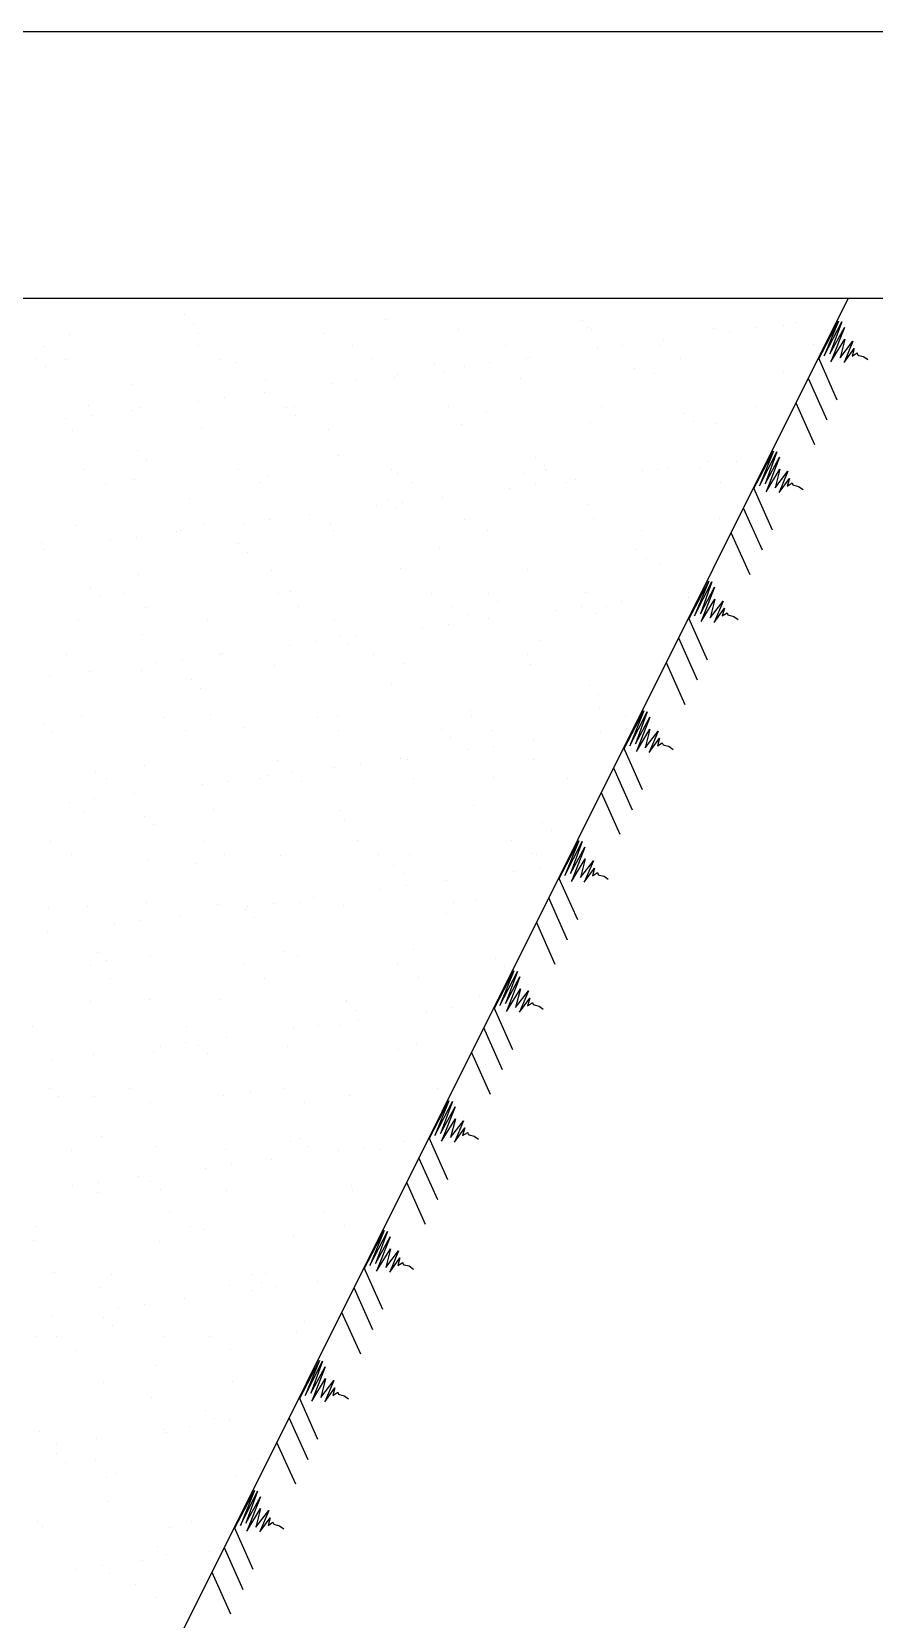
# Model space of a CAD drawing. Header units: metres. Extents: x 0 to 297, y 0 to 210.
# Drawn here: x 212.6 to 246.7, y 145.8 to 210 of the extents above; entities that cross this region are included whole.
import ezdxf

# ---------------------------------------------------------------- set-up
doc = ezdxf.new("R2010")
doc.units = ezdxf.units.M
doc.layers.add(' ', color=7, linetype='Continuous')

msp = doc.modelspace()

# ---------------------------------------------------------------- linework, layer by layer
at = {"layer": ' '}
for p, q in [((155.66, 199.22), (245.66, 199.22)), ((245.66, 199.22), (165.66, 39.22)), ((245.66, 199.22), (267.44, 199.22)), ((218.79, 198.55), (218.79, 198.55)), ((219.16, 198.21), (219.16, 198.21)), ((226.91, 198.37), (226.91, 198.37)), ((229.86, 197.96), (229.86, 197.96)), ((234.91, 198.3), (234.91, 198.3)), ((235.1, 198.03), (235.1, 198.03)), ((235.28, 197.97), (235.28, 197.97)), ((240.21, 198.01), (240.21, 198.01)), ((240.87, 197.88), (240.87, 197.88)), ((241.91, 198.02), (241.91, 198.02)), ((243.03, 198.13), (243.03, 198.13)), ((243.54, 198.24), (243.54, 198.24)), ((213.11, 197.28), (213.11, 197.28)), ((214.11, 197.73), (214.11, 197.73)), ((219.34, 197.79), (219.34, 197.79)), ((219.34, 197.29), (219.34, 197.29)), ((224.46, 197.77), (224.46, 197.77)), ((225.57, 197.3), (225.57, 197.3)), ((231.79, 197.31), (231.79, 197.31)), ((236.53, 197.31), (236.53, 197.31)), ((238.02, 197.32), (238.02, 197.32)), ((238.16, 197.53), (238.16, 197.53)), ((244.25, 197.33), (244.25, 197.33)), ((212.78, 196.79), (212.78, 196.79)), ((213.95, 196.74), (213.95, 196.74)), ((220.18, 196.75), (220.18, 196.75)), ((220.9, 196.62), (220.9, 196.62)), ((226.41, 196.76), (226.41, 196.76)), ((231.15, 196.6), (231.15, 196.6)), ((232.64, 196.77), (232.64, 196.77)), ((232.77, 196.82), (232.77, 196.82)), ((235.49, 197.18), (235.49, 197.18)), ((238.87, 196.79), (238.87, 196.79)), ((213.15, 196.46), (213.15, 196.46)), ((227.28, 195.99), (227.28, 195.99)), ((227.39, 196.11), (227.39, 196.11)), ((228.9, 196.55), (228.9, 196.55)), ((229.27, 196.21), (229.27, 196.21)), ((230.11, 196.47), (230.11, 196.47)), ((232.4, 195.96), (232.4, 195.96)), ((237.02, 196.37), (237.02, 196.37)), ((237.8, 196.16), (237.8, 196.16)), ((243.04, 196.22), (243.04, 196.22)), ((216.65, 195.72), (216.65, 195.72)), ((222.01, 195.4), (222.01, 195.4)), ((222.05, 195.92), (222.05, 195.92)), ((224.72, 195.76), (224.72, 195.76)), ((225.76, 195.9), (225.76, 195.9)), ((214.89, 194.86), (214.89, 194.86)), ((216.62, 194.69), (216.62, 194.69)), ((216.99, 194.81), (216.99, 194.81)), ((219.34, 195.05), (219.34, 195.05)), ((220.38, 195.19), (220.38, 195.19)), ((222.89, 194.79), (222.89, 194.79)), ((223.22, 194.82), (223.22, 194.82)), ((229.45, 194.83), (229.45, 194.83)), ((235.67, 194.84), (235.67, 194.84)), ((241.9, 194.85), (241.9, 194.85)), ((213.96, 194.34), (213.96, 194.34)), ((215, 194.48), (215, 194.48)), ((223.26, 194.46), (223.26, 194.46)), ((229.99, 194.11), (229.99, 194.11)), ((231.01, 194.62), (231.01, 194.62)), ((235.22, 194.18), (235.22, 194.18)), ((239.01, 194.55), (239.01, 194.55)), ((239.38, 194.21), (239.38, 194.21)), ((240.34, 194.15), (240.34, 194.15)), ((214.23, 193.87), (214.23, 193.87)), ((219.47, 193.94), (219.47, 193.94)), ((224.59, 193.92), (224.59, 193.92)), ((216.88, 193.04), (216.88, 193.04)), ((225, 192.86), (225, 192.86)), ((233, 192.79), (233, 192.79)), ((214.73, 192.27), (214.73, 192.27)), ((217.24, 192.7), (217.24, 192.7)), ((220.95, 192.28), (220.95, 192.28)), ((227.18, 192.29), (227.18, 192.29)), ((227.41, 192.13), (227.41, 192.13)), ((232.52, 192.11), (232.52, 192.11)), ((233.37, 192.46), (233.37, 192.46)), ((233.41, 192.3), (233.41, 192.3)), ((237.33, 192.24), (237.33, 192.24)), ((237.93, 192.3), (237.93, 192.3)), ((238.38, 192.38), (238.38, 192.38)), ((239.64, 192.31), (239.64, 192.31)), ((240, 192.59), (240, 192.59)), ((241.12, 192.62), (241.12, 192.62)), ((215.57, 191.73), (215.57, 191.73)), ((216.77, 191.87), (216.77, 191.87)), ((221.8, 191.74), (221.8, 191.74)), ((222.17, 192.06), (222.17, 192.06)), ((228.03, 191.76), (228.03, 191.76)), ((231.95, 191.53), (231.95, 191.53)), ((232.99, 191.67), (232.99, 191.67)), ((234.25, 191.77), (234.25, 191.77)), ((234.62, 191.88), (234.62, 191.88)), ((240.48, 191.78), (240.48, 191.78)), ((218.98, 191.11), (218.98, 191.11)), ((226.57, 190.82), (226.57, 190.82)), ((226.99, 191.04), (226.99, 191.04)), ((227.61, 190.96), (227.61, 190.96)), ((229.23, 191.17), (229.23, 191.17)), ((235.11, 190.86), (235.11, 190.86)), ((222.22, 190.25), (222.22, 190.25)), ((223.85, 190.47), (223.85, 190.47)), ((227.36, 190.7), (227.36, 190.7)), ((230.11, 190.26), (230.11, 190.26)), ((235.35, 190.32), (235.35, 190.32)), ((240.46, 190.3), (240.46, 190.3)), ((214.36, 190.02), (214.36, 190.02)), ((216.84, 189.54), (216.84, 189.54)), ((218.47, 189.76), (218.47, 189.76)), ((218.6, 189.8), (218.6, 189.8)), ((219.6, 190.09), (219.6, 190.09)), ((221.18, 190.11), (221.18, 190.11)), ((224.71, 190.06), (224.71, 190.06)), ((224.83, 189.81), (224.83, 189.81)), ((231.06, 189.82), (231.06, 189.82)), ((237.29, 189.83), (237.29, 189.83)), ((212.97, 189.35), (212.97, 189.35)), ((213.08, 189.05), (213.08, 189.05)), ((215.8, 189.41), (215.8, 189.41)), ((220.98, 189.28), (220.98, 189.28)), ((221.34, 188.94), (221.34, 188.94)), ((229.1, 189.11), (229.1, 189.11)), ((237.1, 189.04), (237.1, 189.04)), ((227.53, 188.28), (227.53, 188.28)), ((232.65, 188.25), (232.65, 188.25)), ((237.47, 188.7), (237.47, 188.7)), ((238.05, 188.45), (238.05, 188.45)), ((216.9, 188.02), (216.9, 188.02)), ((222.3, 188.21), (222.3, 188.21)), ((214.96, 187.53), (214.96, 187.53)), ((215.33, 187.19), (215.33, 187.19)), ((216.34, 187.26), (216.34, 187.26)), ((222.57, 187.27), (222.57, 187.27)), ((223.08, 187.35), (223.08, 187.35)), ((228.8, 187.28), (228.8, 187.28)), ((231.09, 187.28), (231.09, 187.28)), ((231.46, 186.94), (231.46, 186.94)), ((235.03, 187.3), (235.03, 187.3)), ((236.46, 186.95), (236.46, 186.95)), ((239.18, 187.3), (239.18, 187.3)), ((239.21, 187.1), (239.21, 187.1)), ((217.18, 186.72), (217.18, 186.72)), ((223.41, 186.74), (223.41, 186.74)), ((229.64, 186.75), (229.64, 186.75)), ((230.24, 186.4), (230.24, 186.4)), ((233.79, 186.6), (233.79, 186.6)), ((234.84, 186.73), (234.84, 186.73)), ((235.47, 186.47), (235.47, 186.47)), ((235.87, 186.76), (235.87, 186.76)), ((214.49, 186.17), (214.49, 186.17)), ((219.72, 186.23), (219.72, 186.23)), ((224.84, 186.21), (224.84, 186.21)), ((228.41, 185.89), (228.41, 185.89)), ((229.45, 186.02), (229.45, 186.02)), ((231.08, 186.24), (231.08, 186.24)), ((217.07, 185.59), (217.07, 185.59)), ((223.03, 185.18), (223.03, 185.18)), ((224.07, 185.32), (224.07, 185.32)), ((225.07, 185.53), (225.07, 185.53)), ((225.44, 185.19), (225.44, 185.19)), ((225.69, 185.53), (225.69, 185.53)), ((233.2, 185.35), (233.2, 185.35)), ((213.99, 184.78), (213.99, 184.78)), ((217.64, 184.47), (217.64, 184.47)), ((218.69, 184.61), (218.69, 184.61)), ((220.22, 184.79), (220.22, 184.79)), ((220.31, 184.82), (220.31, 184.82)), ((226.45, 184.8), (226.45, 184.8)), ((227.66, 184.42), (227.66, 184.42)), ((232.68, 184.81), (232.68, 184.81)), ((232.78, 184.4), (232.78, 184.4)), ((238.18, 184.59), (238.18, 184.59)), ((213.3, 183.9), (213.3, 183.9)), ((214.93, 184.11), (214.93, 184.11)), ((217.02, 184.16), (217.02, 184.16)), ((219.06, 183.77), (219.06, 183.77)), ((222.43, 184.36), (222.43, 184.36)), ((219.43, 183.43), (219.43, 183.43)), ((227.18, 183.59), (227.18, 183.59)), ((235.19, 183.53), (235.19, 183.53)), ((235.55, 183.19), (235.55, 183.19)), ((230.37, 182.55), (230.37, 182.55)), ((235.6, 182.62), (235.6, 182.62)), ((213.05, 182.02), (213.05, 182.02)), ((214.61, 182.31), (214.61, 182.31)), ((217.96, 182.25), (217.96, 182.25)), ((219.85, 182.38), (219.85, 182.38)), ((221.17, 181.84), (221.17, 181.84)), ((224.18, 182.26), (224.18, 182.26)), ((224.96, 182.35), (224.96, 182.35)), ((230.41, 182.28), (230.41, 182.28)), ((236.64, 182.29), (236.64, 182.29)), ((236.68, 181.8), (236.68, 181.8)), ((213.42, 181.68), (213.42, 181.68)), ((218.8, 181.72), (218.8, 181.72)), ((225.03, 181.73), (225.03, 181.73)), ((229.17, 181.77), (229.17, 181.77)), ((229.54, 181.43), (229.54, 181.43)), ((231.26, 181.74), (231.26, 181.74)), ((232.92, 181.3), (232.92, 181.3)), ((235.64, 181.66), (235.64, 181.66)), ((227.54, 180.59), (227.54, 180.59)), ((227.79, 180.57), (227.79, 180.57)), ((230.26, 180.95), (230.26, 180.95)), ((231.3, 181.09), (231.3, 181.09)), ((232.9, 180.55), (232.9, 180.55)), ((215.16, 180.08), (215.16, 180.08)), ((217.15, 180.31), (217.15, 180.31)), ((222.16, 179.89), (222.16, 179.89)), ((222.55, 180.5), (222.55, 180.5)), ((223.16, 180.01), (223.16, 180.01)), ((224.87, 180.24), (224.87, 180.24)), ((225.91, 180.38), (225.91, 180.38)), ((215.61, 179.77), (215.61, 179.77)), ((219.49, 179.53), (219.49, 179.53)), ((220.53, 179.67), (220.53, 179.67)), ((221.84, 179.78), (221.84, 179.78)), ((223.53, 179.68), (223.53, 179.68)), ((228.06, 179.79), (228.06, 179.79)), ((231.28, 179.84), (231.28, 179.84)), ((234.29, 179.8), (234.29, 179.8)), ((214.1, 178.83), (214.1, 178.83)), ((215.15, 178.96), (215.15, 178.96)), ((216.77, 179.18), (216.77, 179.18)), ((230.49, 178.7), (230.49, 178.7)), ((214.74, 178.46), (214.74, 178.46)), ((217.15, 178.26), (217.15, 178.26)), ((219.97, 178.53), (219.97, 178.53)), ((225.09, 178.5), (225.09, 178.5)), ((225.27, 178.08), (225.27, 178.08)), ((233.27, 178.01), (233.27, 178.01)), ((217.52, 177.92), (217.52, 177.92)), ((233.64, 177.68), (233.64, 177.68)), ((213.34, 177.23), (213.34, 177.23)), ((214.19, 176.7), (214.19, 176.7)), ((219.57, 177.25), (219.57, 177.25)), ((220.41, 176.71), (220.41, 176.71)), ((225.8, 177.26), (225.8, 177.26)), ((226.64, 176.72), (226.64, 176.72)), ((227.91, 176.72), (227.91, 176.72)), ((232.03, 177.27), (232.03, 177.27)), ((232.87, 176.73), (232.87, 176.73)), ((233.03, 176.69), (233.03, 176.69)), ((217.28, 176.46), (217.28, 176.46)), ((219.26, 176.33), (219.26, 176.33)), ((222.68, 176.65), (222.68, 176.65)), ((227.26, 176.26), (227.26, 176.26)), ((232.1, 176.02), (232.1, 176.02)), ((233.14, 176.15), (233.14, 176.15)), ((227.63, 175.92), (227.63, 175.92)), ((227.76, 175.44), (227.76, 175.44)), ((229.38, 175.66), (229.38, 175.66)), ((217.22, 174.76), (217.22, 174.76)), ((222.37, 174.74), (222.37, 174.74)), ((223.45, 174.77), (223.45, 174.77)), ((224, 174.95), (224, 174.95)), ((226.72, 175.31), (226.72, 175.31)), ((229.68, 174.78), (229.68, 174.78)), ((230.62, 174.84), (230.62, 174.84)), ((213.25, 174.57), (213.25, 174.57)), ((214.86, 174.6), (214.86, 174.6)), ((218.62, 174.24), (218.62, 174.24)), ((220.1, 174.67), (220.1, 174.67)), ((221.25, 174.5), (221.25, 174.5)), ((221.33, 174.6), (221.33, 174.6)), ((221.62, 174.17), (221.62, 174.17)), ((225.22, 174.65), (225.22, 174.65)), ((229.37, 174.33), (229.37, 174.33)), ((213.23, 173.53), (213.23, 173.53)), ((215.95, 173.89), (215.95, 173.89)), ((216.99, 174.03), (216.99, 174.03)), ((228.04, 172.86), (228.04, 172.86)), ((214.96, 172.23), (214.96, 172.23)), ((215.24, 172.75), (215.24, 172.75)), ((215.6, 172.41), (215.6, 172.41)), ((217.4, 172.6), (217.4, 172.6)), ((221.19, 172.24), (221.19, 172.24)), ((222.8, 172.8), (222.8, 172.8)), ((223.36, 172.57), (223.36, 172.57)), ((227.41, 172.25), (227.41, 172.25)), ((231.36, 172.5), (231.36, 172.5)), ((215.8, 171.69), (215.8, 171.69)), ((222.03, 171.7), (222.03, 171.7)), ((228.26, 171.71), (228.26, 171.71)), ((231.73, 172.16), (231.73, 172.16)), ((230.74, 170.99), (230.74, 170.99)), ((214.99, 170.75), (214.99, 170.75)), ((217.34, 170.82), (217.34, 170.82)), ((220.23, 170.82), (220.23, 170.82)), ((225.34, 170.79), (225.34, 170.79)), ((225.35, 170.75), (225.35, 170.75)), ((225.72, 170.41), (225.72, 170.41)), ((228.56, 170.37), (228.56, 170.37)), ((229.6, 170.51), (229.6, 170.51)), ((231.23, 170.72), (231.23, 170.72)), ((212.61, 169.74), (212.61, 169.74)), ((218.84, 169.75), (218.84, 169.75)), ((223.18, 169.66), (223.18, 169.66)), ((224.22, 169.8), (224.22, 169.8)), ((225.07, 169.77), (225.07, 169.77)), ((225.84, 170.01), (225.84, 170.01)), ((218.83, 169.09), (218.83, 169.09)), ((219.34, 168.99), (219.34, 168.99)), ((220.46, 169.31), (220.46, 169.31)), ((228.16, 169.01), (228.16, 169.01)), ((213.45, 168.38), (213.45, 168.38)), ((215.08, 168.6), (215.08, 168.6)), ((217.53, 168.75), (217.53, 168.75)), ((217.79, 168.95), (217.79, 168.95)), ((219.7, 168.65), (219.7, 168.65)), ((222.93, 168.94), (222.93, 168.94)), ((227.46, 168.81), (227.46, 168.81)), ((213.32, 167.24), (213.32, 167.24)), ((216.57, 167.22), (216.57, 167.22)), ((221.44, 167.06), (221.44, 167.06)), ((222.8, 167.23), (222.8, 167.23)), ((229.03, 167.24), (229.03, 167.24)), ((213.69, 166.9), (213.69, 166.9)), ((215.12, 166.9), (215.12, 166.9)), ((217.42, 166.68), (217.42, 166.68)), ((220.35, 166.96), (220.35, 166.96)), ((223.64, 166.69), (223.64, 166.69)), ((225.47, 166.94), (225.47, 166.94)), ((229.45, 166.99), (229.45, 166.99)), ((215.43, 165.3), (215.43, 165.3)), ((223.43, 165.23), (223.43, 165.23)), ((228.29, 165.16), (228.29, 165.16)), ((214.22, 164.73), (214.22, 164.73)), ((217.65, 164.89), (217.65, 164.89)), ((220.45, 164.75), (220.45, 164.75)), ((223.06, 165.09), (223.06, 165.09)), ((223.8, 164.9), (223.8, 164.9)), ((225.02, 164.73), (225.02, 164.73)), ((226.06, 164.86), (226.06, 164.86)), ((226.68, 164.76), (226.68, 164.76)), ((227.69, 165.08), (227.69, 165.08)), ((219.64, 164.02), (219.64, 164.02)), ((220.68, 164.16), (220.68, 164.16)), ((222.3, 164.37), (222.3, 164.37)), ((214.25, 163.31), (214.25, 163.31)), ((215.29, 163.45), (215.29, 163.45)), ((216.92, 163.66), (216.92, 163.66)), ((217.42, 163.48), (217.42, 163.48)), ((225.54, 163.3), (225.54, 163.3)), ((215.24, 163.04), (215.24, 163.04)), ((217.79, 163.14), (217.79, 163.14)), ((220.48, 163.11), (220.48, 163.11)), ((225.59, 163.09), (225.59, 163.09)), ((218.19, 162.21), (218.19, 162.21)), ((224.42, 162.22), (224.42, 162.22)), ((212.8, 161.66), (212.8, 161.66)), ((219.03, 161.67), (219.03, 161.67)), ((219.53, 161.55), (219.53, 161.55)), ((225.26, 161.68), (225.26, 161.68)), ((212.66, 161.07), (212.66, 161.07)), ((217.78, 161.04), (217.78, 161.04)), ((223.18, 161.24), (223.18, 161.24)), ((213.52, 159.79), (213.52, 159.79)), ((215.84, 159.73), (215.84, 159.73)), ((221.52, 159.72), (221.52, 159.72)), ((221.89, 159.39), (221.89, 159.39)), ((222.07, 159.74), (222.07, 159.74)), ((224.15, 159.43), (224.15, 159.43)), ((215.37, 159.19), (215.37, 159.19)), ((218.76, 158.73), (218.76, 158.73)), ((220.6, 159.26), (220.6, 159.26)), ((221.48, 159.08), (221.48, 159.08)), ((222.52, 159.22), (222.52, 159.22)), ((216.1, 158.37), (216.1, 158.37)), ((217.14, 158.51), (217.14, 158.51)), ((213.38, 158.02), (213.38, 158.02)), ((215.51, 157.97), (215.51, 157.97)), ((215.88, 157.63), (215.88, 157.63)), ((223.63, 157.79), (223.63, 157.79)), ((212.79, 157.21), (212.79, 157.21)), ((213.58, 157.19), (213.58, 157.19)), ((217.91, 157.19), (217.91, 157.19)), ((219.8, 157.2), (219.8, 157.2)), ((223.31, 157.38), (223.31, 157.38)), ((214.42, 156.65), (214.42, 156.65)), ((220.65, 156.66), (220.65, 156.66)), ((217.62, 156.04), (217.62, 156.04)), ((215.49, 155.34), (215.49, 155.34)), ((220.73, 155.4), (220.73, 155.4)), ((217.46, 154.72), (217.46, 154.72)), ((219.61, 154.21), (219.61, 154.21)), ((218.98, 153.58), (218.98, 153.58)), ((219.98, 153.87), (219.98, 153.87)), ((220.61, 153.79), (220.61, 153.79)), ((212.92, 153.36), (212.92, 153.36)), ((215.22, 153.08), (215.22, 153.08)), ((217.94, 153.44), (217.94, 153.44)), ((218.03, 153.33), (218.03, 153.33)), ((213.6, 152.87), (213.6, 152.87)), ((213.6, 152.46), (213.6, 152.46)), ((221.72, 152.28), (221.72, 152.28)), ((213.97, 152.12), (213.97, 152.12)), ((215.19, 152.18), (215.19, 152.18)), ((216.03, 151.64), (216.03, 151.64)), ((221.42, 152.19), (221.42, 152.19)), ((215.62, 151.48), (215.62, 151.48)), ((220.86, 151.55), (220.86, 151.55)), ((215.71, 150.52), (215.71, 150.52)), ((212.84, 149.7), (212.84, 149.7)), ((219.07, 149.71), (219.07, 149.71)), ((213.04, 149.5), (213.04, 149.5)), ((218.16, 149.48), (218.16, 149.48)), ((217.7, 148.7), (217.7, 148.7)), ((219.79, 148.5), (219.79, 148.5)), ((214.4, 147.79), (214.4, 147.79)), ((215.44, 147.93), (215.44, 147.93)), ((217.07, 148.15), (217.07, 148.15)), ((218.06, 148.36), (218.06, 148.36)), ((215.75, 147.63), (215.75, 147.63)), ((216.81, 147.17), (216.81, 147.17)), ((217.65, 146.64), (217.65, 146.64))]:
    msp.add_line(p, q, dxfattribs=at)
for p, q in [((297, 210), (0, 210)), ((244.46, 196.74), (245.27, 198.29)), ((245.27, 198.29), (244.69, 196.88)), ((244.69, 196.88), (245.4, 198.26)), ((245.4, 198.26), (244.92, 196.96)), ((244.92, 196.96), (245.51, 198.03)), ((245.51, 198.03), (244.96, 196.64)), ((244.96, 196.64), (245.52, 197.56)), ((245.52, 197.56), (245.33, 196.8)), ((245.33, 196.8), (245.85, 197.48)), ((245.85, 197.48), (245.49, 196.62)), ((244.45, 196.8), (245.2, 195.11)), ((245.49, 196.62), (245.9, 197.18)), ((245.9, 197.18), (245.82, 196.87)), ((245.82, 196.87), (246.02, 197.01)), ((246.02, 197.01), (246.04, 196.92)), ((246.04, 196.92), (246.09, 196.9)), ((246.09, 196.9), (246.28, 196.86)), ((246.28, 196.86), (246.45, 196.74)), ((244.04, 195.98), (244.8, 194.29)), ((243.54, 194.99), (244.3, 193.3)), ((241.83, 191.49), (242.64, 193.03)), ((242.64, 193.03), (242.07, 191.62)), ((242.07, 191.62), (242.77, 193)), ((242.77, 193), (242.29, 191.71)), ((242.29, 191.71), (242.88, 192.78)), ((242.88, 192.78), (242.33, 191.38)), ((242.33, 191.38), (242.89, 192.3)), ((242.89, 192.3), (242.7, 191.54)), ((242.7, 191.54), (243.22, 192.22)), ((243.22, 192.22), (242.86, 191.36)), ((241.82, 191.55), (242.58, 189.85)), ((242.86, 191.36), (243.28, 191.92)), ((243.28, 191.92), (243.19, 191.61)), ((243.19, 191.61), (243.39, 191.75)), ((243.39, 191.75), (243.42, 191.67)), ((243.42, 191.67), (243.46, 191.65)), ((243.46, 191.65), (243.65, 191.6)), ((243.65, 191.6), (243.83, 191.48)), ((241.41, 190.73), (242.17, 189.03)), ((240.91, 189.73), (241.67, 188.04)), ((239.2, 186.23), (240.01, 187.77)), ((240.01, 187.77), (239.44, 186.36)), ((239.44, 186.36), (240.14, 187.74)), ((240.14, 187.74), (239.67, 186.45)), ((239.67, 186.45), (240.25, 187.52)), ((240.25, 187.52), (239.71, 186.13)), ((239.71, 186.13), (240.26, 187.04)), ((240.26, 187.04), (240.07, 186.28)), ((240.07, 186.28), (240.59, 186.96)), ((240.59, 186.96), (240.23, 186.1)), ((240.23, 186.1), (240.65, 186.67)), ((240.65, 186.67), (240.56, 186.36)), ((240.56, 186.36), (240.76, 186.49)), ((240.76, 186.49), (240.79, 186.41)), ((240.79, 186.41), (240.83, 186.39)), ((240.83, 186.39), (241.02, 186.34)), ((241.02, 186.34), (241.2, 186.22)), ((239.19, 186.29), (239.95, 184.59)), ((238.78, 185.47), (239.54, 183.78)), ((238.28, 184.48), (239.04, 182.78)), ((236.57, 180.97), (237.38, 182.52)), ((237.38, 182.52), (236.81, 181.11)), ((236.81, 181.11), (237.51, 182.48)), ((237.51, 182.48), (237.04, 181.19)), ((237.04, 181.19), (237.62, 182.26)), ((237.62, 182.26), (237.08, 180.87)), ((237.08, 180.87), (237.63, 181.78)), ((237.63, 181.78), (237.44, 181.02)), ((237.44, 181.02), (237.96, 181.7)), ((237.96, 181.7), (237.6, 180.84)), ((237.6, 180.84), (238.02, 181.41)), ((238.02, 181.41), (237.93, 181.1)), ((237.93, 181.1), (238.13, 181.23)), ((238.13, 181.23), (238.16, 181.15)), ((236.56, 181.03), (237.32, 179.34)), ((238.16, 181.15), (238.2, 181.13)), ((238.2, 181.13), (238.39, 181.09)), ((238.39, 181.09), (238.57, 180.96)), ((236.15, 180.21), (236.91, 178.52)), ((235.65, 179.22), (236.41, 177.53)), ((233.94, 175.71), (234.75, 177.26)), ((234.75, 177.26), (234.18, 175.85)), ((234.18, 175.85), (234.89, 177.23)), ((234.89, 177.23), (234.41, 175.94)), ((234.41, 175.94), (234.99, 177)), ((234.99, 177), (234.45, 175.61)), ((234.45, 175.61), (235.01, 176.53)), ((235.01, 176.53), (234.81, 175.77)), ((234.81, 175.77), (235.34, 176.45)), ((235.34, 176.45), (234.97, 175.59)), ((234.97, 175.59), (235.39, 176.15)), ((235.39, 176.15), (235.3, 175.84)), ((233.93, 175.77), (234.69, 174.08)), ((235.3, 175.84), (235.5, 175.98)), ((235.5, 175.98), (235.53, 175.9)), ((235.53, 175.9), (235.57, 175.87)), ((235.57, 175.87), (235.77, 175.83)), ((235.77, 175.83), (235.94, 175.71)), ((233.52, 174.96), (234.28, 173.26)), ((233.03, 173.96), (233.78, 172.27)), ((231.32, 170.46), (232.12, 172)), ((232.12, 172), (231.55, 170.59)), ((231.55, 170.59), (232.26, 171.97)), ((232.26, 171.97), (231.78, 170.68)), ((231.78, 170.68), (232.36, 171.75)), ((232.36, 171.75), (231.82, 170.36)), ((231.82, 170.36), (232.38, 171.27)), ((232.38, 171.27), (232.18, 170.51)), ((232.18, 170.51), (232.71, 171.19)), ((232.71, 171.19), (232.34, 170.33)), ((232.34, 170.33), (232.76, 170.89)), ((232.76, 170.89), (232.67, 170.58)), ((231.3, 170.52), (232.06, 168.82)), ((232.67, 170.58), (232.87, 170.72)), ((232.87, 170.72), (232.9, 170.64)), ((232.9, 170.64), (232.94, 170.62)), ((232.94, 170.62), (233.14, 170.57)), ((233.14, 170.57), (233.31, 170.45)), ((230.89, 169.7), (231.65, 168)), ((230.4, 168.7), (231.16, 167.01)), ((228.69, 165.2), (229.49, 166.74)), ((229.49, 166.74), (228.92, 165.33)), ((228.92, 165.33), (229.63, 166.71)), ((229.63, 166.71), (229.15, 165.42)), ((229.15, 165.42), (229.74, 166.49)), ((229.74, 166.49), (229.19, 165.1)), ((229.19, 165.1), (229.75, 166.01)), ((229.75, 166.01), (229.55, 165.25)), ((229.55, 165.25), (230.08, 165.93)), ((230.08, 165.93), (229.71, 165.07)), ((228.67, 165.26), (229.43, 163.56)), ((229.71, 165.07), (230.13, 165.64)), ((230.13, 165.64), (230.04, 165.33)), ((230.04, 165.33), (230.25, 165.46)), ((230.25, 165.46), (230.27, 165.38)), ((230.27, 165.38), (230.31, 165.36)), ((230.31, 165.36), (230.51, 165.31)), ((230.51, 165.31), (230.68, 165.19)), ((228.26, 164.44), (229.02, 162.75)), ((227.77, 163.45), (228.53, 161.75)), ((226.06, 159.94), (226.87, 161.49)), ((226.87, 161.49), (226.29, 160.08)), ((226.29, 160.08), (227, 161.45)), ((227, 161.45), (226.52, 160.16)), ((226.52, 160.16), (227.11, 161.23)), ((227.11, 161.23), (226.56, 159.84)), ((226.56, 159.84), (227.12, 160.75)), ((227.12, 160.75), (226.93, 159.99)), ((226.93, 159.99), (227.45, 160.67)), ((227.45, 160.67), (227.09, 159.81)), ((226.04, 160), (226.8, 158.31)), ((227.09, 159.81), (227.5, 160.38)), ((227.5, 160.38), (227.42, 160.07)), ((227.42, 160.07), (227.62, 160.2)), ((227.62, 160.2), (227.64, 160.12)), ((227.64, 160.12), (227.68, 160.1)), ((227.68, 160.1), (227.88, 160.06)), ((227.88, 160.06), (228.05, 159.93)), ((225.64, 159.18), (226.39, 157.49)), ((225.14, 158.19), (225.9, 156.5)), ((223.43, 154.68), (224.24, 156.23)), ((224.24, 156.23), (223.66, 154.82)), ((223.66, 154.82), (224.37, 156.2)), ((224.37, 156.2), (223.89, 154.91)), ((223.89, 154.91), (224.48, 155.97)), ((224.48, 155.97), (223.93, 154.58)), ((223.93, 154.58), (224.49, 155.5)), ((224.49, 155.5), (224.3, 154.74)), ((224.3, 154.74), (224.82, 155.42)), ((224.82, 155.42), (224.46, 154.56)), ((224.46, 154.56), (224.87, 155.12)), ((224.87, 155.12), (224.79, 154.81)), ((224.79, 154.81), (224.99, 154.95)), ((224.99, 154.95), (225.02, 154.87)), ((225.02, 154.87), (225.06, 154.85)), ((225.06, 154.85), (225.25, 154.8)), ((223.42, 154.74), (224.17, 153.05)), ((225.25, 154.8), (225.42, 154.68)), ((223.01, 153.93), (223.77, 152.23)), ((222.51, 152.93), (223.27, 151.24)), ((220.8, 149.43), (221.61, 150.97)), ((221.61, 150.97), (221.04, 149.56)), ((221.04, 149.56), (221.74, 150.94)), ((221.74, 150.94), (221.26, 149.65)), ((221.26, 149.65), (221.85, 150.72)), ((221.85, 150.72), (221.3, 149.33)), ((221.3, 149.33), (221.86, 150.24)), ((221.86, 150.24), (221.67, 149.48)), ((221.67, 149.48), (222.19, 150.16)), ((222.19, 150.16), (221.83, 149.3)), ((221.83, 149.3), (222.25, 149.86)), ((222.25, 149.86), (222.16, 149.55)), ((222.16, 149.55), (222.36, 149.69)), ((222.36, 149.69), (222.39, 149.61)), ((220.79, 149.49), (221.55, 147.79)), ((222.39, 149.61), (222.43, 149.59)), ((222.43, 149.59), (222.62, 149.54)), ((222.62, 149.54), (222.8, 149.42)), ((220.38, 148.67), (221.14, 146.97)), ((219.88, 147.67), (220.64, 145.98))]:
    msp.add_line(p, q)

doc.saveas('drawing.dxf')
